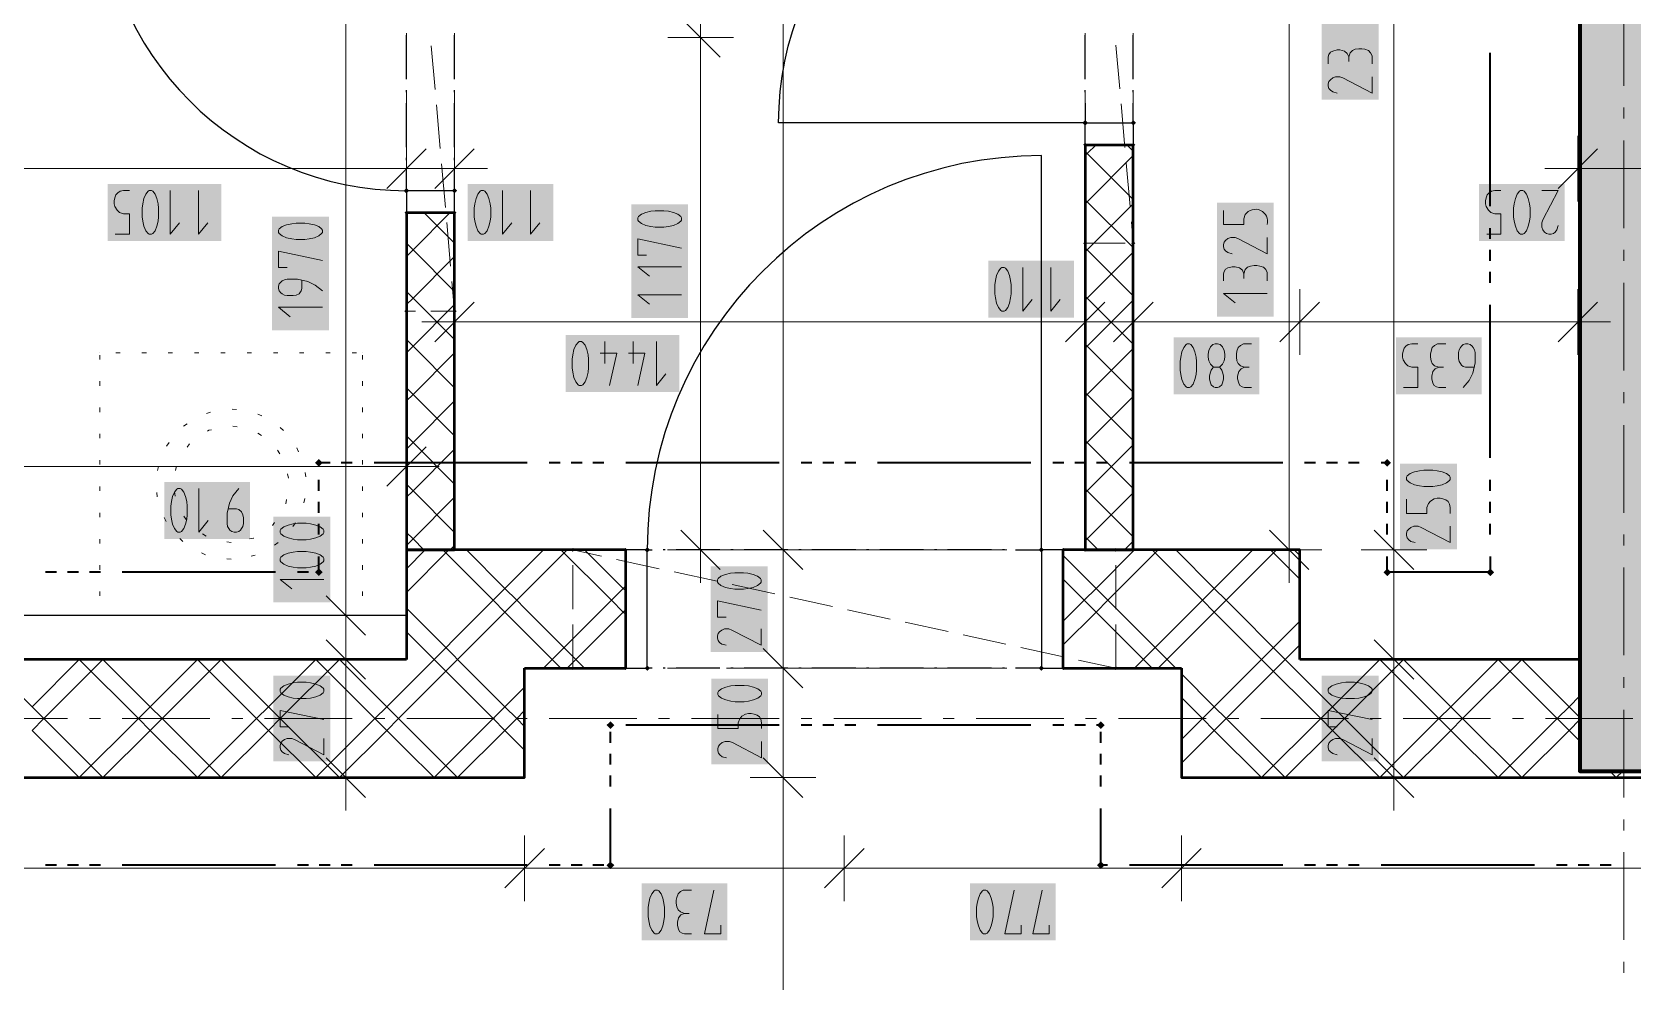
# Model space of a CAD drawing. Header units: millimetres. Extents: x 0 to 594, y 0 to 420.
# Drawn here: x 184.46 to 221.93, y 238.92 to 261.15 of the extents above; entities that cross this region are included whole.
import ezdxf

# ---------------------------------------------------------------- set-up
doc = ezdxf.new("R2010")
doc.units = ezdxf.units.MM
doc.header["$LTSCALE"] = 8
for name, color, linetype in [('PDF_Dvere', 7, 'Continuous'), ('PDF_Instalacni prizdivka do 1m', 7, 'Continuous'), ('PDF_Koty delkove', 7, 'Continuous'), ('PDF_Osy hlavni', 7, 'Continuous'), ('PDF_Pozarni useky', 7, 'Continuous'), ('PDF_Preklady', 7, 'Continuous'), ('PDF_Pricky zdene', 7, 'Continuous'), ('PDF_Sanita', 7, 'Continuous'), ('PDF_Steny akusticke', 7, 'Continuous'), ('PDF_Steny obvodove nosne', 7, 'Continuous')]:
    doc.layers.add(name, color=color, linetype=linetype)

msp = doc.modelspace()

# ---------------------------------------------------------------- linework, layer by layer
at = {"layer": 'PDF_Dvere', "lineweight": 25}
for points in [[(209.106, 259.482), (209.106, 259.023), (201.931, 259.023, -0.414213), (209.106, 266.198)], [(193.219, 264.61), (186.044, 264.61, 0.414213), (193.219, 257.435), (193.219, 257.893)], [(207.477, 249.03), (208.081, 249.03), (208.081, 258.255, 0.414213), (198.856, 249.03), (198.97, 249.03)]]:
    msp.add_lwpolyline(points, format="xyb", dxfattribs=at)
for points in [[(193.219, 260.046), (193.219, 261.071)], [(194.346, 260.046), (194.346, 261.071)], [(209.106, 260.046), (209.106, 261.071)], [(210.234, 260.046), (210.234, 261.071)], [(193.219, 259.738), (193.219, 259.79)], [(194.346, 259.738), (194.346, 259.79)], [(209.106, 259.738), (209.106, 259.79)], [(210.234, 259.738), (210.234, 259.79)], [(193.219, 258.457), (193.219, 259.482)], [(194.346, 258.457), (194.346, 259.482)], [(210.234, 259.023), (210.234, 259.482)], [(193.219, 258.15), (193.219, 258.201)], [(194.346, 258.15), (194.346, 258.201)], [(194.346, 257.435), (194.346, 257.893)], [(199.277, 249.03), (199.226, 249.03)], [(200.558, 249.03), (199.533, 249.03)], [(200.866, 249.03), (200.815, 249.03)], [(202.147, 249.03), (201.122, 249.03)], [(202.455, 249.03), (202.403, 249.03)], [(203.736, 249.03), (202.711, 249.03)], [(204.043, 249.03), (203.992, 249.03)], [(205.325, 249.03), (204.3, 249.03)], [(205.632, 249.03), (205.581, 249.03)], [(206.913, 249.03), (205.888, 249.03)], [(207.221, 249.03), (207.17, 249.03)], [(198.97, 246.262), (198.856, 246.262)], [(199.277, 246.262), (199.226, 246.262)], [(200.558, 246.262), (199.533, 246.262)], [(200.866, 246.262), (200.815, 246.262)], [(202.147, 246.262), (201.122, 246.262)], [(202.455, 246.262), (202.403, 246.262)], [(203.736, 246.262), (202.711, 246.262)], [(204.043, 246.262), (203.992, 246.262)], [(205.325, 246.262), (204.3, 246.262)], [(205.632, 246.262), (205.581, 246.262)], [(206.913, 246.262), (205.888, 246.262)], [(207.221, 246.262), (207.17, 246.262)], [(208.081, 246.262), (207.477, 246.262)]]:
    msp.add_lwpolyline(points, dxfattribs=at)
for points in [[(210.234, 259.023), (210.234, 258.511), (209.106, 258.511), (209.106, 259.023)], [(194.346, 256.922), (194.346, 257.435), (193.219, 257.435), (193.219, 256.922)], [(198.344, 246.262), (198.856, 246.262), (198.856, 249.03), (198.344, 249.03)], [(208.081, 246.262), (208.594, 246.262), (208.594, 249.03), (208.081, 249.03)]]:
    msp.add_lwpolyline(points, close=True, dxfattribs=at)
at = {"layer": 'PDF_Dvere', "lineweight": 25, "transparency": 33554559}
for points in [[(209.106, 258.959), (209.042, 259.023), (209.17, 259.023), (209.106, 259.087)], [(210.234, 258.959), (210.17, 259.023), (210.298, 259.023), (210.234, 259.087)], [(193.219, 257.371), (193.155, 257.435), (193.283, 257.435), (193.219, 257.499)], [(194.346, 257.371), (194.282, 257.435), (194.41, 257.435), (194.346, 257.499)], [(198.92, 249.03), (198.856, 248.966), (198.856, 249.094), (198.792, 249.03)], [(208.145, 249.03), (208.081, 248.966), (208.081, 249.094), (208.017, 249.03)], [(198.92, 246.262), (198.856, 246.198), (198.856, 246.326), (198.792, 246.262)], [(208.145, 246.262), (208.081, 246.198), (208.081, 246.326), (208.017, 246.262)]]:
    msp.add_solid(points, dxfattribs=at)
at = {"layer": 'PDF_Instalacni prizdivka do 1m', "lineweight": 25}
msp.add_lwpolyline([(183.891, 246.467), (193.219, 246.467), (193.219, 247.492), (183.891, 247.492)], close=True, dxfattribs=at)
at = {"layer": 'PDF_Koty delkove', "lineweight": 18}
for points in [[(202.034, 141.969), (202.034, 193.969), (202.034, 202.854), (202.034, 204.34), (202.034, 205.878), (202.034, 225.557), (202.034, 228.325), (202.034, 243.7), (202.034, 246.262), (202.034, 249.03), (202.034, 279.421), (202.034, 280.907), (202.034, 330.055), (202.034, 333.95)], [(191.798, 243.7), (191.798, 246.467), (191.798, 247.492), (191.798, 249.375), (191.798, 267.685), (191.798, 269.171), (191.798, 330.055)], [(216.335, 243.7), (216.335, 244.973), (216.335, 246.467), (216.335, 249.03), (216.335, 272.758), (216.335, 274.244), (216.335, 280.907)], [(200.105, 249.03), (200.105, 261.022), (200.105, 274.296), (200.105, 279.421)], [(213.88, 249.03), (213.88, 262.611), (213.88, 272.758)], [(200.566, 260.561), (199.644, 261.483)], [(200.874, 261.022), (200.105, 261.022), (199.336, 261.022)], [(214.798, 260.402), (214.798, 260.566), (214.814, 260.621), (214.849, 260.675), (214.9, 260.703), (215.002, 260.73), (215.07, 260.73), (215.173, 260.703), (215.242, 260.648), (215.275, 260.566), (215.275, 260.457)], [(215.823, 260.402), (215.823, 260.593), (215.788, 260.661), (215.737, 260.716), (215.652, 260.743), (215.583, 260.757), (215.514, 260.757), (215.429, 260.743), (215.361, 260.716), (215.31, 260.661), (215.275, 260.566)], [(215.823, 260.1), (215.823, 259.717), (215.139, 260.073), (215.07, 260.1), (214.968, 260.1), (214.9, 260.073), (214.849, 260.032), (214.814, 259.991), (214.798, 259.936), (214.798, 259.882), (214.814, 259.827), (214.849, 259.786), (214.9, 259.745), (215.002, 259.717)], [(193.219, 258.72), (193.219, 257.951), (193.219, 257.182)], [(194.346, 258.72), (194.346, 257.951), (194.346, 257.182)], [(220.637, 258.72), (220.637, 257.951), (220.637, 257.182)], [(193.68, 258.412), (192.758, 257.49)], [(194.808, 258.412), (193.885, 257.49)], [(221.099, 258.412), (220.176, 257.49)], [(194.346, 257.951), (193.219, 257.951), (187.844, 257.951), (181.893, 257.951), (159.855, 257.951), (158.164, 257.951), (156.063, 257.951)], [(194.346, 257.951), (195.115, 257.951)], [(220.637, 257.951), (219.869, 257.951)], [(258.921, 257.951), (257.793, 257.951), (246.458, 257.951), (224.43, 257.951), (222.739, 257.951), (220.637, 257.951)], [(186.405, 256.414), (186.734, 256.414), (186.734, 256.891), (186.597, 256.891), (186.502, 256.926), (186.447, 256.977), (186.392, 257.062), (186.378, 257.13), (186.378, 257.199), (186.392, 257.267), (186.419, 257.335), (186.46, 257.386), (186.515, 257.421), (186.597, 257.439), (186.734, 257.439)], [(187.692, 257.439), (187.692, 256.414), (187.911, 256.686)], [(188.349, 257.439), (188.349, 256.414), (188.568, 256.686)], [(195.464, 257.439), (195.464, 256.414), (195.683, 256.686)], [(196.121, 257.439), (196.121, 256.414), (196.34, 256.686)], [(218.506, 256.414), (218.834, 256.414), (218.834, 256.891), (218.697, 256.891), (218.602, 256.926), (218.547, 256.977), (218.492, 257.062), (218.478, 257.13), (218.478, 257.199), (218.492, 257.267), (218.519, 257.335), (218.561, 257.386), (218.615, 257.421), (218.697, 257.439), (218.834, 257.439)], [(219.3, 256.414), (219.354, 256.414), (219.382, 256.43), (219.436, 256.499), (219.477, 256.601), (219.505, 256.721), (219.519, 256.823), (219.519, 257.027), (219.505, 257.13), (219.477, 257.25), (219.436, 257.352), (219.382, 257.421), (219.354, 257.439), (219.3, 257.439), (219.272, 257.421), (219.218, 257.352), (219.177, 257.25), (219.149, 257.13), (219.135, 257.027)], [(219.793, 257.439), (220.176, 257.439), (219.82, 256.755), (219.793, 256.686), (219.793, 256.584), (219.82, 256.516), (219.861, 256.465), (219.902, 256.43), (219.957, 256.414), (220.011, 256.414), (220.066, 256.43), (220.107, 256.465), (220.148, 256.516), (220.176, 256.618)], [(219.135, 257.027), (219.135, 256.823), (219.149, 256.721), (219.177, 256.601), (219.218, 256.499), (219.272, 256.43), (219.3, 256.414)], [(190.841, 256.677), (190.636, 256.677), (190.535, 256.663), (190.415, 256.636), (190.312, 256.595), (190.244, 256.541), (190.227, 256.513), (190.227, 256.458), (190.244, 256.43), (190.312, 256.376), (190.415, 256.335), (190.535, 256.307), (190.636, 256.293), (190.841, 256.293), (190.944, 256.307)], [(190.944, 256.307), (191.064, 256.335), (191.166, 256.376), (191.235, 256.43), (191.252, 256.458), (191.252, 256.513), (191.235, 256.541), (191.166, 256.595), (191.064, 256.636), (190.944, 256.663), (190.841, 256.677)], [(213.367, 256.341), (213.367, 255.957), (212.684, 256.314), (212.615, 256.341), (212.513, 256.341), (212.445, 256.314), (212.394, 256.273), (212.359, 256.231), (212.343, 256.176), (212.343, 256.122), (212.359, 256.067), (212.394, 256.026), (212.445, 255.985), (212.546, 255.957)], [(190.431, 255.636), (190.227, 255.636), (190.227, 256.02), (191.252, 255.801)], [(198.838, 255.925), (198.634, 255.925), (198.634, 256.309), (199.659, 256.09)], [(199.659, 255.652), (198.634, 255.652), (198.907, 255.433)], [(207.649, 255.641), (207.649, 254.616), (207.868, 254.889)], [(208.306, 255.641), (208.306, 254.616), (208.525, 254.889)], [(212.343, 255.328), (212.343, 255.492), (212.359, 255.547), (212.394, 255.602), (212.445, 255.629), (212.546, 255.657), (212.615, 255.657), (212.718, 255.629), (212.786, 255.574), (212.82, 255.492), (212.82, 255.383)], [(213.367, 255.328), (213.367, 255.519), (213.333, 255.588), (213.281, 255.643), (213.196, 255.67), (213.128, 255.684), (213.059, 255.684), (212.974, 255.67), (212.906, 255.643), (212.855, 255.588), (212.82, 255.492)], [(191.252, 255.089), (191.081, 255.226), (190.91, 255.309), (190.671, 255.363), (190.431, 255.363), (190.364, 255.349), (190.312, 255.322), (190.279, 255.295), (190.244, 255.254), (190.227, 255.199), (190.227, 255.144), (190.244, 255.089), (190.279, 255.048), (190.312, 255.021), (190.364, 254.993), (190.431, 254.979), (190.569, 254.979), (190.636, 254.993), (190.705, 255.021), (190.756, 255.089), (190.774, 255.144), (190.774, 255.336)], [(194.346, 255.132), (194.346, 254.363), (194.346, 253.594)], [(199.659, 254.995), (198.634, 254.995), (198.907, 254.776)], [(209.106, 255.132), (209.106, 254.363), (209.106, 253.594)], [(210.234, 255.132), (210.234, 254.363), (210.234, 253.594)], [(213.367, 255.027), (212.343, 255.027), (212.615, 254.808)], [(214.128, 255.132), (214.128, 254.363), (214.128, 253.594)], [(220.637, 255.132), (220.637, 254.363), (220.637, 253.594)], [(191.252, 254.706), (190.227, 254.706), (190.5, 254.487)], [(194.808, 254.824), (193.885, 253.902)], [(209.567, 254.824), (208.645, 253.902)], [(210.695, 254.824), (209.772, 253.902)], [(214.59, 254.824), (213.667, 253.902)], [(221.099, 254.824), (220.176, 253.902)], [(194.346, 254.363), (193.578, 254.363)], [(220.637, 254.363), (217.93, 254.363), (216.286, 254.363), (214.128, 254.363), (210.234, 254.363), (209.106, 254.363), (194.346, 254.363)], [(220.637, 254.363), (221.406, 254.363)], [(197.347, 252.895), (197.401, 252.964), (197.442, 253.066), (197.47, 253.186), (197.484, 253.288), (197.484, 253.493), (197.47, 253.595), (197.442, 253.715), (197.401, 253.818), (197.347, 253.886), (197.319, 253.904), (197.265, 253.904), (197.237, 253.886), (197.182, 253.818), (197.141, 253.715), (197.114, 253.595), (197.1, 253.493)], [(197.867, 253.904), (197.867, 253.391)], [(198.524, 253.904), (198.524, 253.391)], [(199.071, 253.904), (199.071, 252.879), (199.29, 253.151)], [(211.332, 253.44), (211.332, 253.235), (211.346, 253.133), (211.373, 253.013), (211.414, 252.911), (211.468, 252.842), (211.496, 252.826), (211.551, 252.826), (211.578, 252.842), (211.633, 252.911), (211.674, 253.013), (211.702, 253.133), (211.716, 253.235), (211.716, 253.44), (211.702, 253.542), (211.674, 253.662), (211.633, 253.765), (211.578, 253.833), (211.551, 253.851)], [(211.551, 253.851), (211.496, 253.851), (211.468, 253.833), (211.414, 253.765), (211.373, 253.662), (211.346, 253.542), (211.332, 253.44)], [(212.263, 253.321), (212.318, 253.372), (212.359, 253.457), (212.373, 253.542), (212.373, 253.611), (212.359, 253.696), (212.318, 253.782), (212.263, 253.833), (212.208, 253.851), (212.153, 253.851), (212.098, 253.833), (212.043, 253.782), (212.003, 253.696), (211.989, 253.611)], [(213.002, 253.851), (212.81, 253.851), (212.742, 253.816), (212.687, 253.765), (212.66, 253.68), (212.646, 253.611), (212.646, 253.542), (212.66, 253.457), (212.687, 253.389), (212.742, 253.338), (212.838, 253.303)], [(216.561, 252.826), (216.89, 252.826), (216.89, 253.303), (216.752, 253.303), (216.657, 253.338), (216.602, 253.389), (216.548, 253.474), (216.534, 253.542), (216.534, 253.611), (216.548, 253.68), (216.575, 253.747), (216.616, 253.798), (216.67, 253.833), (216.752, 253.851), (216.89, 253.851)], [(217.355, 253.851), (217.287, 253.816), (217.232, 253.765), (217.205, 253.68), (217.191, 253.611), (217.191, 253.542), (217.205, 253.457), (217.232, 253.389), (217.287, 253.338), (217.382, 253.303)], [(217.547, 253.851), (217.355, 253.851)], [(218.204, 253.303), (218.012, 253.303), (217.957, 253.321), (217.916, 253.355), (217.889, 253.389), (217.862, 253.44), (217.848, 253.508), (217.848, 253.645), (217.862, 253.713), (217.889, 253.765), (217.916, 253.798), (217.957, 253.833), (218.012, 253.851), (218.067, 253.851), (218.122, 253.833), (218.163, 253.798), (218.19, 253.765), (218.218, 253.713), (218.232, 253.645), (218.232, 253.406), (218.177, 253.167), (218.094, 252.996), (217.957, 252.826)], [(197.1, 253.493), (197.1, 253.288), (197.114, 253.186), (197.141, 253.066), (197.182, 252.964), (197.237, 252.895), (197.265, 252.879), (197.319, 252.879), (197.347, 252.895)], [(197.757, 253.63), (198.141, 253.63), (197.976, 252.879)], [(198.414, 253.63), (198.798, 253.63), (198.633, 252.879)], [(211.989, 253.611), (211.989, 253.542), (212.003, 253.457), (212.043, 253.372), (212.098, 253.321), (212.125, 253.303), (212.236, 253.303), (212.263, 253.321)], [(212.236, 253.303), (212.263, 253.286), (212.304, 253.235), (212.331, 253.167), (212.345, 253.098), (212.345, 253.03), (212.331, 252.962), (212.304, 252.893), (212.249, 252.842), (212.208, 252.826), (212.153, 252.826), (212.112, 252.842), (212.057, 252.893), (212.03, 252.962), (212.016, 253.03), (212.016, 253.098), (212.03, 253.167), (212.057, 253.235), (212.098, 253.286), (212.125, 253.303)], [(213.002, 252.826), (212.838, 252.826), (212.783, 252.842), (212.728, 252.877), (212.7, 252.928), (212.673, 253.03), (212.673, 253.098), (212.7, 253.201), (212.755, 253.27), (212.838, 253.303), (212.947, 253.303)], [(217.547, 252.826), (217.382, 252.826), (217.327, 252.842), (217.273, 252.877), (217.245, 252.928), (217.218, 253.03), (217.218, 253.098), (217.245, 253.201), (217.3, 253.27), (217.382, 253.303), (217.492, 253.303)], [(193.219, 251.748), (193.219, 250.979), (193.219, 250.21)], [(193.68, 251.44), (192.758, 250.518)], [(193.219, 250.979), (189.234, 250.979), (184.432, 250.979), (183.891, 250.979), (182.668, 250.979), (166.467, 250.979), (164.878, 250.979), (158.164, 250.979), (156.114, 250.979), (145.659, 250.979), (143.046, 250.979)], [(193.219, 250.979), (193.988, 250.979)], [(217.242, 250.897), (217.037, 250.897), (216.936, 250.883), (216.816, 250.856), (216.713, 250.815), (216.644, 250.76), (216.628, 250.733), (216.628, 250.678), (216.644, 250.65), (216.713, 250.596), (216.816, 250.555), (216.936, 250.527), (217.037, 250.513), (217.242, 250.513)], [(217.242, 250.513), (217.345, 250.527), (217.464, 250.555), (217.567, 250.596), (217.636, 250.65), (217.653, 250.678), (217.653, 250.733), (217.636, 250.76), (217.567, 250.815), (217.464, 250.856), (217.345, 250.883), (217.242, 250.897)], [(187.706, 249.851), (187.72, 249.749), (187.747, 249.629), (187.788, 249.527), (187.842, 249.458), (187.87, 249.442), (187.925, 249.442), (187.953, 249.458), (188.007, 249.527), (188.048, 249.629), (188.076, 249.749), (188.09, 249.851), (188.09, 250.056), (188.076, 250.158), (188.048, 250.278), (188.007, 250.381), (187.953, 250.449), (187.925, 250.467), (187.87, 250.467), (187.842, 250.449), (187.788, 250.381), (187.747, 250.278), (187.72, 250.158), (187.706, 250.056)], [(188.363, 250.467), (188.363, 249.442), (188.582, 249.714)], [(189.294, 250.467), (189.157, 250.295), (189.074, 250.124), (189.02, 249.885), (189.02, 249.646), (189.034, 249.578), (189.061, 249.527), (189.088, 249.493), (189.129, 249.458), (189.185, 249.442), (189.239, 249.442), (189.294, 249.458), (189.335, 249.493), (189.362, 249.527), (189.39, 249.578), (189.404, 249.646), (189.404, 249.783), (189.39, 249.851), (189.362, 249.919), (189.294, 249.971), (189.239, 249.988), (189.047, 249.988)], [(187.706, 250.056), (187.706, 249.851)], [(216.628, 250.213), (216.628, 249.884), (217.106, 249.884), (217.106, 250.021), (217.141, 250.117), (217.192, 250.172), (217.277, 250.226), (217.345, 250.24), (217.413, 250.24), (217.482, 250.226), (217.55, 250.199), (217.601, 250.158), (217.636, 250.103), (217.653, 250.021), (217.653, 249.884)], [(190.874, 249.651), (190.669, 249.651), (190.568, 249.637), (190.448, 249.61), (190.346, 249.569), (190.277, 249.515), (190.26, 249.487), (190.26, 249.433), (190.277, 249.405), (190.346, 249.35), (190.448, 249.309), (190.568, 249.281), (190.669, 249.268), (190.874, 249.268), (190.977, 249.281)], [(190.977, 249.281), (191.097, 249.309), (191.199, 249.35), (191.268, 249.405), (191.285, 249.433), (191.285, 249.487), (191.268, 249.515), (191.199, 249.569), (191.097, 249.61), (190.977, 249.637), (190.874, 249.651)], [(217.653, 249.583), (217.653, 249.199), (216.969, 249.556), (216.901, 249.583), (216.798, 249.583), (216.731, 249.556), (216.679, 249.515), (216.644, 249.473), (216.628, 249.418), (216.628, 249.364), (216.644, 249.309), (216.679, 249.268), (216.731, 249.227), (216.832, 249.199)], [(200.566, 248.568), (199.644, 249.491)], [(202.495, 248.568), (201.573, 249.491)], [(214.341, 248.568), (213.419, 249.491)], [(216.796, 248.568), (215.874, 249.491)], [(200.874, 249.03), (200.105, 249.03), (199.336, 249.03)], [(200.105, 249.03), (200.105, 248.261)], [(202.803, 249.03), (202.034, 249.03), (201.265, 249.03)], [(214.649, 249.03), (213.88, 249.03), (213.111, 249.03)], [(213.88, 249.03), (213.88, 248.261)], [(217.104, 249.03), (216.335, 249.03), (215.566, 249.03)], [(201.111, 248.495), (200.905, 248.495), (200.804, 248.481), (200.684, 248.454), (200.582, 248.413), (200.513, 248.359), (200.497, 248.331), (200.497, 248.276)], [(200.497, 248.276), (200.513, 248.249), (200.582, 248.194), (200.684, 248.153), (200.804, 248.125), (200.905, 248.111), (201.111, 248.111), (201.213, 248.125), (201.333, 248.153), (201.435, 248.194), (201.504, 248.249), (201.521, 248.276), (201.521, 248.331), (201.504, 248.359), (201.435, 248.413), (201.333, 248.454), (201.213, 248.481), (201.111, 248.495)], [(191.285, 248.337), (190.26, 248.337), (190.533, 248.119)], [(192.259, 247.031), (191.337, 247.953)], [(200.7, 247.454), (200.497, 247.454), (200.497, 247.838), (201.521, 247.619)], [(192.567, 247.492), (191.798, 247.492), (191.029, 247.492)], [(201.521, 247.181), (201.521, 246.797), (200.838, 247.154), (200.769, 247.181), (200.667, 247.181), (200.599, 247.154), (200.548, 247.113), (200.513, 247.072), (200.497, 247.017), (200.497, 246.962), (200.513, 246.907), (200.548, 246.866), (200.599, 246.825), (200.7, 246.797)], [(192.259, 246.006), (191.337, 246.928)], [(202.495, 245.801), (201.573, 246.723)], [(216.796, 246.006), (215.874, 246.928)], [(192.567, 246.467), (191.798, 246.467), (191.029, 246.467)], [(202.803, 246.262), (202.034, 246.262), (201.265, 246.262)], [(217.104, 246.467), (216.335, 246.467), (215.566, 246.467)], [(190.874, 245.932), (190.669, 245.932), (190.568, 245.918), (190.448, 245.891), (190.346, 245.85), (190.277, 245.796), (190.26, 245.768), (190.26, 245.714), (190.277, 245.686), (190.346, 245.632), (190.448, 245.591), (190.568, 245.563), (190.669, 245.549), (190.874, 245.549), (190.977, 245.563)], [(190.977, 245.563), (191.097, 245.591), (191.199, 245.632), (191.268, 245.686), (191.285, 245.714), (191.285, 245.768), (191.268, 245.796), (191.199, 245.85), (191.097, 245.891), (190.977, 245.918), (190.874, 245.932)], [(215.412, 245.932), (215.207, 245.932), (215.105, 245.918), (214.985, 245.891), (214.883, 245.85), (214.814, 245.796), (214.798, 245.768), (214.798, 245.714), (214.814, 245.686), (214.883, 245.632), (214.985, 245.591), (215.105, 245.563), (215.207, 245.549), (215.412, 245.549), (215.514, 245.563)], [(215.514, 245.563), (215.634, 245.591), (215.737, 245.632), (215.805, 245.686), (215.823, 245.714), (215.823, 245.768), (215.805, 245.796), (215.737, 245.85), (215.634, 245.891), (215.514, 245.918), (215.412, 245.932)], [(190.464, 244.892), (190.26, 244.892), (190.26, 245.275), (191.285, 245.057)], [(200.507, 245.176), (200.507, 244.847), (200.985, 244.847), (200.985, 244.985), (201.02, 245.08), (201.071, 245.135), (201.156, 245.189), (201.224, 245.203), (201.292, 245.203), (201.361, 245.189), (201.429, 245.162), (201.48, 245.121)], [(201.48, 245.121), (201.515, 245.067), (201.532, 244.985), (201.532, 244.847)], [(215.002, 244.892), (214.798, 244.892), (214.798, 245.275), (215.823, 245.057)], [(191.285, 244.618), (191.285, 244.235), (190.602, 244.591), (190.533, 244.618), (190.431, 244.618), (190.363, 244.591), (190.312, 244.55), (190.277, 244.509), (190.26, 244.454), (190.26, 244.4), (190.277, 244.345), (190.312, 244.304), (190.363, 244.263), (190.464, 244.235)], [(201.532, 244.546), (201.532, 244.163), (200.848, 244.519), (200.78, 244.546), (200.677, 244.546), (200.61, 244.519), (200.558, 244.478), (200.524, 244.437), (200.507, 244.382), (200.507, 244.328), (200.524, 244.273), (200.558, 244.231), (200.61, 244.19), (200.711, 244.163)], [(215.823, 244.618), (215.823, 244.235), (215.139, 244.591), (215.07, 244.618), (214.968, 244.618), (214.9, 244.591), (214.849, 244.55), (214.814, 244.509), (214.798, 244.454), (214.798, 244.4), (214.814, 244.345), (214.849, 244.304), (214.9, 244.263), (215.002, 244.235)], [(192.259, 243.239), (191.337, 244.161)], [(202.495, 243.239), (201.573, 244.161)], [(216.796, 243.239), (215.874, 244.161)], [(192.567, 243.7), (191.798, 243.7), (191.029, 243.7)], [(191.798, 243.7), (191.798, 242.931)], [(202.803, 243.7), (202.034, 243.7), (201.265, 243.7)], [(217.104, 243.7), (216.335, 243.7), (215.566, 243.7)], [(216.335, 243.7), (216.335, 242.931)], [(195.986, 242.35), (195.986, 241.581), (195.986, 240.813)], [(203.469, 242.35), (203.469, 241.581), (203.469, 240.813)], [(211.361, 242.35), (211.361, 241.581), (211.361, 240.813)], [(196.448, 242.043), (195.525, 241.12)], [(203.93, 242.043), (203.007, 241.12)], [(211.822, 242.043), (210.9, 241.12)], [(286.493, 241.581), (285.314, 241.581), (277.114, 241.581), (274.501, 241.581), (268.043, 241.581), (211.361, 241.581), (203.469, 241.581), (195.986, 241.581), (157.447, 241.581), (155.96, 241.581), (143.046, 241.581), (133.821, 241.581), (128.081, 241.581)], [(199.632, 241.034), (199.577, 240.983), (199.55, 240.898), (199.536, 240.829), (199.536, 240.76), (199.55, 240.675), (199.577, 240.608), (199.632, 240.556), (199.727, 240.522)], [(199.891, 241.069), (199.7, 241.069), (199.632, 241.034)], [(200.576, 240.248), (200.576, 240.044), (200.193, 240.044), (200.411, 241.069)], [(207.607, 240.248), (207.607, 240.044), (207.223, 240.044), (207.441, 241.069)], [(208.264, 240.248), (208.264, 240.044), (207.88, 240.044), (208.099, 241.069)], [(199.891, 240.044), (199.727, 240.044), (199.672, 240.06), (199.618, 240.095), (199.59, 240.146), (199.563, 240.248), (199.563, 240.317), (199.59, 240.419), (199.645, 240.488), (199.727, 240.522), (199.836, 240.522)]]:
    msp.add_lwpolyline(points, dxfattribs=at)
for points in [[(187.035, 257.027), (187.035, 256.823), (187.049, 256.721), (187.076, 256.601), (187.118, 256.499), (187.172, 256.43), (187.2, 256.414), (187.254, 256.414), (187.282, 256.43), (187.336, 256.499), (187.377, 256.601), (187.405, 256.721), (187.419, 256.823), (187.419, 257.027), (187.405, 257.13), (187.377, 257.25), (187.336, 257.352), (187.282, 257.421), (187.254, 257.439), (187.2, 257.439), (187.172, 257.421), (187.118, 257.352), (187.076, 257.25), (187.049, 257.13)], [(194.807, 257.027), (194.807, 256.823), (194.821, 256.721), (194.848, 256.601), (194.889, 256.499), (194.944, 256.43), (194.972, 256.414), (195.026, 256.414), (195.054, 256.43), (195.108, 256.499), (195.149, 256.601), (195.177, 256.721), (195.191, 256.823), (195.191, 257.027), (195.177, 257.13), (195.149, 257.25), (195.108, 257.352), (195.054, 257.421), (195.026, 257.439), (194.972, 257.439), (194.944, 257.421), (194.889, 257.352), (194.848, 257.25), (194.821, 257.13)], [(199.248, 256.966), (199.043, 256.966), (198.941, 256.952), (198.821, 256.925), (198.719, 256.884), (198.65, 256.83), (198.634, 256.802), (198.634, 256.748), (198.65, 256.72), (198.719, 256.665), (198.821, 256.624), (198.941, 256.596), (199.043, 256.582), (199.248, 256.582), (199.35, 256.596), (199.47, 256.624), (199.573, 256.665), (199.641, 256.72), (199.659, 256.748), (199.659, 256.802), (199.641, 256.83), (199.573, 256.884), (199.47, 256.925), (199.35, 256.952)], [(206.992, 255.23), (206.992, 255.025), (207.006, 254.924), (207.033, 254.804), (207.075, 254.701), (207.129, 254.633), (207.157, 254.616), (207.211, 254.616), (207.239, 254.633), (207.293, 254.701), (207.334, 254.804), (207.362, 254.924), (207.376, 255.025), (207.376, 255.23), (207.362, 255.333), (207.334, 255.453), (207.293, 255.555), (207.239, 255.624), (207.211, 255.641), (207.157, 255.641), (207.129, 255.624), (207.075, 255.555), (207.033, 255.453), (207.006, 255.333)], [(190.874, 248.994), (190.669, 248.994), (190.568, 248.98), (190.448, 248.953), (190.346, 248.912), (190.277, 248.858), (190.26, 248.83), (190.26, 248.776), (190.277, 248.748), (190.346, 248.693), (190.448, 248.652), (190.568, 248.624), (190.669, 248.611), (190.874, 248.611), (190.977, 248.624), (191.097, 248.652), (191.199, 248.693), (191.268, 248.748), (191.285, 248.776), (191.285, 248.83), (191.268, 248.858), (191.199, 248.912), (191.097, 248.953), (190.977, 248.98)], [(201.121, 245.86), (200.916, 245.86), (200.815, 245.846), (200.695, 245.819), (200.592, 245.778), (200.524, 245.724), (200.507, 245.696), (200.507, 245.642), (200.524, 245.614), (200.592, 245.56), (200.695, 245.518), (200.815, 245.491), (200.916, 245.477), (201.121, 245.477), (201.224, 245.491), (201.344, 245.518), (201.446, 245.56), (201.515, 245.614), (201.532, 245.642), (201.532, 245.696), (201.515, 245.724), (201.446, 245.778), (201.344, 245.819), (201.224, 245.846)], [(198.879, 240.658), (198.879, 240.453), (198.893, 240.351), (198.92, 240.231), (198.961, 240.129), (199.015, 240.06), (199.043, 240.044), (199.097, 240.044), (199.125, 240.06), (199.179, 240.129), (199.22, 240.231), (199.248, 240.351), (199.262, 240.453), (199.262, 240.658), (199.248, 240.76), (199.22, 240.88), (199.179, 240.983), (199.125, 241.051), (199.097, 241.069), (199.043, 241.069), (199.015, 241.051), (198.961, 240.983), (198.92, 240.88), (198.893, 240.76)], [(206.566, 240.658), (206.566, 240.453), (206.58, 240.351), (206.607, 240.231), (206.648, 240.129), (206.702, 240.06), (206.73, 240.044), (206.784, 240.044), (206.812, 240.06), (206.867, 240.129), (206.908, 240.231), (206.936, 240.351), (206.95, 240.453), (206.95, 240.658), (206.936, 240.76), (206.908, 240.88), (206.867, 240.983), (206.812, 241.051), (206.784, 241.069), (206.73, 241.069), (206.702, 241.051), (206.648, 240.983), (206.607, 240.88), (206.58, 240.76)]]:
    msp.add_lwpolyline(points, close=True, dxfattribs=at)
msp.add_lwpolyline([(212.343, 256.971), (212.343, 256.642), (212.82, 256.642), (212.82, 256.779), (212.855, 256.875, -0.843912), (213.367, 256.642)], format="xyb", dxfattribs=at)
at = {"layer": 'PDF_Koty delkove', "color": 7, "lineweight": 18, "true_color": 0xffffff, "transparency": 33554559}
for points in [[(215.976, 259.563), (215.976, 262.225), (214.644, 259.563), (214.644, 262.225)], [(188.887, 257.592), (186.225, 257.592), (188.887, 256.26), (186.225, 256.26)], [(196.659, 257.592), (194.654, 257.592), (196.659, 256.26), (194.654, 256.26)], [(220.33, 257.592), (218.325, 257.592), (220.33, 256.26), (218.325, 256.26)], [(199.813, 254.458), (199.813, 257.119), (198.48, 254.458), (198.48, 257.119)], [(213.521, 254.489), (213.521, 257.151), (212.189, 254.489), (212.189, 257.151)], [(191.406, 254.168), (191.406, 256.83), (190.074, 254.168), (190.074, 256.83)], [(208.844, 255.795), (206.839, 255.795), (208.844, 254.463), (206.839, 254.463)], [(199.609, 254.057), (196.947, 254.057), (199.609, 252.725), (196.947, 252.725)], [(213.184, 254.004), (211.179, 254.004), (213.184, 252.672), (211.179, 252.672)], [(218.385, 254.004), (216.38, 254.004), (218.385, 252.672), (216.38, 252.672)], [(217.807, 249.045), (217.807, 251.05), (216.474, 249.045), (216.474, 251.05)], [(189.558, 250.62), (187.553, 250.62), (189.558, 249.288), (187.553, 249.288)], [(191.439, 247.8), (191.439, 249.805), (190.107, 247.8), (190.107, 249.805)], [(201.675, 246.644), (201.675, 248.648), (200.343, 246.644), (200.343, 248.648)], [(191.439, 244.081), (191.439, 246.086), (190.107, 244.081), (190.107, 246.086)], [(201.686, 244.009), (201.686, 246.014), (200.353, 244.009), (200.353, 246.014)], [(215.976, 244.081), (215.976, 246.086), (214.644, 244.081), (214.644, 246.086)], [(200.73, 241.223), (198.725, 241.223), (200.73, 239.89), (198.725, 239.89)], [(208.417, 241.223), (206.412, 241.223), (208.417, 239.89), (206.412, 239.89)]]:
    msp.add_solid(points, dxfattribs=at)
at = {"layer": 'PDF_Osy hlavni', "lineweight": 18}
for points in [[(221.714, 259.892), (221.714, 261.942)], [(221.714, 259.123), (221.714, 259.38)], [(221.714, 256.561), (221.714, 258.611)], [(221.714, 255.792), (221.714, 256.048)], [(221.714, 253.23), (221.714, 255.28)], [(221.714, 252.461), (221.714, 252.717)], [(221.714, 249.899), (221.714, 251.949)], [(221.714, 249.13), (221.714, 249.386)], [(221.714, 246.567), (221.714, 248.617)], [(221.714, 245.799), (221.714, 246.055)], [(185.286, 245.083), (183.236, 245.083)], [(186.055, 245.083), (185.799, 245.083)], [(188.617, 245.083), (186.567, 245.083)], [(189.386, 245.083), (189.13, 245.083)], [(191.949, 245.083), (189.899, 245.083)], [(192.717, 245.083), (192.461, 245.083)], [(195.28, 245.083), (193.23, 245.083)], [(196.048, 245.083), (195.792, 245.083)], [(198.611, 245.083), (196.561, 245.083)], [(199.38, 245.083), (199.123, 245.083)], [(201.942, 245.083), (199.892, 245.083)], [(202.711, 245.083), (202.455, 245.083)], [(205.273, 245.083), (203.223, 245.083)], [(206.042, 245.083), (205.786, 245.083)], [(208.605, 245.083), (206.555, 245.083)], [(209.373, 245.083), (209.117, 245.083)], [(211.936, 245.083), (209.886, 245.083)], [(212.705, 245.083), (212.448, 245.083)], [(215.267, 245.083), (213.217, 245.083)], [(216.036, 245.083), (215.78, 245.083)], [(218.598, 245.083), (216.548, 245.083)], [(219.367, 245.083), (219.111, 245.083)], [(221.929, 245.083), (219.879, 245.083)], [(221.714, 243.236), (221.714, 245.286)], [(221.714, 242.467), (221.714, 242.724)], [(221.714, 239.905), (221.714, 241.955)], [(221.714, 239.136), (221.714, 239.392)]]:
    msp.add_lwpolyline(points, dxfattribs=at)
at = {"layer": 'PDF_Pozarni useky', "lineweight": 35}
for points in [[(218.587, 257.073), (218.587, 260.661)], [(218.587, 256.305), (218.587, 256.561)], [(218.587, 255.792), (218.587, 256.048)], [(218.587, 255.28), (218.587, 255.536)], [(218.587, 251.18), (218.587, 254.767)], [(191.436, 251.067), (191.18, 251.067)], [(191.948, 251.067), (191.692, 251.067)], [(196.048, 251.067), (192.461, 251.067)], [(196.817, 251.067), (196.561, 251.067)], [(197.33, 251.067), (197.073, 251.067)], [(197.842, 251.067), (197.586, 251.067)], [(201.942, 251.067), (198.355, 251.067)], [(202.711, 251.067), (202.455, 251.067)], [(203.223, 251.067), (202.967, 251.067)], [(203.736, 251.067), (203.48, 251.067)], [(207.836, 251.067), (204.248, 251.067)], [(208.605, 251.067), (208.348, 251.067)], [(209.117, 251.067), (208.861, 251.067)], [(209.63, 251.067), (209.373, 251.067)], [(213.73, 251.067), (210.142, 251.067)], [(214.498, 251.067), (214.242, 251.067)], [(215.011, 251.067), (214.755, 251.067)], [(215.523, 251.067), (215.267, 251.067)], [(216.178, 251.067), (216.036, 251.067)], [(191.169, 250.411), (191.169, 250.667)], [(216.178, 250.411), (216.178, 250.667)], [(218.587, 250.411), (218.587, 250.667)], [(191.169, 249.899), (191.169, 250.155)], [(216.178, 249.899), (216.178, 250.155)], [(218.587, 249.899), (218.587, 250.155)], [(191.169, 249.386), (191.169, 249.642)], [(216.178, 249.386), (216.178, 249.642)], [(218.587, 249.386), (218.587, 249.642)], [(191.169, 248.505), (191.169, 248.874)], [(216.178, 248.505), (216.178, 248.874)], [(218.587, 248.874), (218.587, 248.505), (216.178, 248.505)], [(185.03, 248.505), (184.774, 248.505)], [(185.542, 248.505), (185.286, 248.505)], [(186.055, 248.505), (185.799, 248.505)], [(190.155, 248.505), (186.567, 248.505)], [(190.924, 248.505), (190.667, 248.505)], [(197.994, 244.517), (197.994, 244.774)], [(201.942, 244.93), (198.355, 244.93)], [(202.711, 244.93), (202.455, 244.93)], [(203.223, 244.93), (202.967, 244.93)], [(203.736, 244.93), (203.48, 244.93)], [(207.836, 244.93), (204.248, 244.93)], [(208.605, 244.93), (208.348, 244.93)], [(209.117, 244.93), (208.861, 244.93)], [(209.474, 244.93), (209.373, 244.93)], [(209.474, 244.517), (209.474, 244.774)], [(197.994, 244.005), (197.994, 244.261)], [(209.474, 244.005), (209.474, 244.261)], [(197.994, 243.492), (197.994, 243.749)], [(209.474, 243.492), (209.474, 243.749)], [(197.994, 241.65), (197.994, 242.98)], [(209.63, 241.65), (209.474, 241.65), (209.474, 242.98)], [(185.03, 241.65), (184.774, 241.65)], [(185.542, 241.65), (185.286, 241.65)], [(186.055, 241.65), (185.799, 241.65)], [(190.155, 241.65), (186.567, 241.65)], [(190.924, 241.65), (190.667, 241.65)], [(191.436, 241.65), (191.18, 241.65)], [(191.949, 241.65), (191.692, 241.65)], [(196.048, 241.65), (192.461, 241.65)], [(196.817, 241.65), (196.561, 241.65)], [(197.33, 241.65), (197.073, 241.65)], [(197.842, 241.65), (197.586, 241.65)], [(213.73, 241.65), (210.142, 241.65)], [(214.498, 241.65), (214.242, 241.65)], [(215.011, 241.65), (214.755, 241.65)], [(215.523, 241.65), (215.267, 241.65)], [(219.623, 241.65), (216.036, 241.65)], [(220.392, 241.65), (220.136, 241.65)], [(220.904, 241.65), (220.648, 241.65)], [(221.417, 241.65), (221.161, 241.65)]]:
    msp.add_lwpolyline(points, dxfattribs=at)
at = {"layer": 'PDF_Pozarni useky', "lineweight": 35, "transparency": 33554559}
for points in [[(191.169, 250.977), (191.079, 251.067), (191.259, 251.067), (191.169, 251.157)], [(191.259, 251.067), (191.169, 250.977), (191.169, 251.157), (191.079, 251.067)], [(216.268, 251.067), (216.178, 250.977), (216.178, 251.157), (216.089, 251.067)], [(216.178, 250.977), (216.089, 251.067), (216.268, 251.067), (216.178, 251.157)], [(191.259, 248.505), (191.169, 248.415), (191.169, 248.594), (191.079, 248.505)], [(191.169, 248.415), (191.079, 248.505), (191.259, 248.505), (191.169, 248.594)], [(216.178, 248.415), (216.089, 248.505), (216.268, 248.505), (216.178, 248.594)], [(216.268, 248.505), (216.178, 248.415), (216.178, 248.594), (216.089, 248.505)], [(218.677, 248.505), (218.587, 248.415), (218.587, 248.594), (218.498, 248.505)], [(218.587, 248.415), (218.498, 248.505), (218.677, 248.505), (218.587, 248.594)], [(197.994, 244.84), (197.904, 244.93), (198.084, 244.93), (197.994, 245.019)], [(198.084, 244.93), (197.994, 244.84), (197.994, 245.019), (197.904, 244.93)], [(209.564, 244.93), (209.474, 244.84), (209.474, 245.019), (209.384, 244.93)], [(209.474, 244.84), (209.384, 244.93), (209.564, 244.93), (209.474, 245.019)], [(197.994, 241.56), (197.904, 241.65), (198.084, 241.65), (197.994, 241.739)], [(198.084, 241.65), (197.994, 241.56), (197.994, 241.739), (197.904, 241.65)], [(209.474, 241.56), (209.384, 241.65), (209.564, 241.65), (209.474, 241.739)], [(209.564, 241.65), (209.474, 241.56), (209.474, 241.739), (209.384, 241.65)]]:
    msp.add_solid(points, dxfattribs=at)
at = {"layer": 'PDF_Preklady', "lineweight": 18}
for points in [[(193.219, 260.097), (193.219, 261.122)], [(193.89, 259.801), (193.8, 260.822)], [(194.346, 260.097), (194.346, 261.122)], [(209.106, 260.097), (209.106, 261.122)], [(209.915, 259.822), (209.825, 260.843)], [(210.234, 260.097), (210.234, 261.122)], [(193.219, 258.713), (193.219, 259.738)], [(194.346, 258.713), (194.346, 259.738)], [(209.106, 258.713), (209.106, 259.738)], [(210.234, 258.713), (210.234, 259.738)], [(194.011, 258.422), (193.921, 259.443)], [(210.037, 258.444), (209.947, 259.465)], [(193.219, 257.33), (193.219, 258.355)], [(194.346, 257.33), (194.346, 258.355)], [(209.106, 257.33), (209.106, 258.355)], [(210.234, 257.33), (210.234, 258.355)], [(194.133, 257.044), (194.043, 258.065)], [(210.158, 257.065), (210.068, 258.086)], [(193.219, 256.922), (193.219, 256.971)], [(193.219, 255.946), (193.219, 256.922)], [(194.346, 256.922), (194.346, 256.971)], [(194.346, 255.946), (194.346, 256.922)], [(209.106, 256.205), (209.106, 256.971)], [(210.234, 256.971), (210.234, 256.205), (210.189, 256.708)], [(194.254, 255.666), (194.164, 256.687)], [(210.04, 256.205), (209.106, 256.205)], [(193.219, 254.616), (193.219, 255.587)], [(194.346, 254.616), (194.346, 255.587)], [(193.793, 254.616), (194.346, 254.616), (194.285, 255.308)], [(193.435, 254.616), (193.219, 254.616)], [(197.785, 248.884), (197.114, 249.03)], [(197.586, 249.03), (197.114, 249.03)], [(197.114, 249.027), (197.114, 249.03)], [(198.97, 249.03), (198.344, 249.03), (197.945, 249.03)], [(200.353, 249.03), (199.328, 249.03)], [(201.737, 249.03), (200.712, 249.03)], [(203.121, 249.03), (202.096, 249.03)], [(204.505, 249.03), (203.48, 249.03)], [(205.888, 249.03), (204.863, 249.03)], [(207.272, 249.03), (206.247, 249.03)], [(208.594, 249.03), (207.631, 249.03)], [(208.656, 249.03), (208.594, 249.03)], [(209.106, 249.03), (209.015, 249.03)], [(209.824, 249.03), (209.106, 249.03)], [(209.824, 249.027), (209.824, 249.03)], [(197.114, 247.644), (197.114, 248.669)], [(199.137, 248.589), (198.136, 248.807)], [(200.489, 248.295), (199.488, 248.513)], [(209.824, 247.644), (209.824, 248.669)], [(201.841, 248), (200.84, 248.218)], [(203.193, 247.706), (202.192, 247.924)], [(204.545, 247.412), (203.544, 247.63)], [(205.897, 247.117), (204.896, 247.335)], [(197.114, 246.262), (197.114, 247.285)], [(207.249, 246.823), (206.248, 247.041)], [(209.824, 247.285), (209.824, 246.262), (209.015, 246.262)], [(208.601, 246.528), (207.6, 246.746)], [(197.586, 246.262), (197.114, 246.262)], [(198.97, 246.262), (198.344, 246.262), (197.945, 246.262)], [(200.353, 246.262), (199.328, 246.262)], [(201.737, 246.262), (200.712, 246.262)], [(203.121, 246.262), (202.096, 246.262)], [(204.505, 246.262), (203.48, 246.262)], [(205.888, 246.262), (204.863, 246.262)], [(207.272, 246.262), (206.247, 246.262)], [(208.594, 246.262), (207.631, 246.262)], [(208.656, 246.262), (208.594, 246.262)], [(209.824, 246.262), (208.952, 246.452)]]:
    msp.add_lwpolyline(points, dxfattribs=at)
at = {"layer": 'PDF_Preklady', "lineweight": 18, "transparency": 33554559}
for points in [[(209.106, 258.465), (209.06, 258.511), (209.152, 258.511), (209.106, 258.557)], [(209.106, 258.465), (209.06, 258.511), (209.152, 258.511), (209.106, 258.557)], [(210.234, 258.465), (210.188, 258.511), (210.28, 258.511), (210.234, 258.557)], [(210.234, 258.465), (210.188, 258.511), (210.28, 258.511), (210.234, 258.557)], [(193.219, 256.876), (193.173, 256.922), (193.265, 256.922), (193.219, 256.968)], [(193.219, 256.876), (193.173, 256.922), (193.265, 256.922), (193.219, 256.968)], [(194.346, 256.876), (194.3, 256.922), (194.392, 256.922), (194.346, 256.968)], [(194.346, 256.876), (194.3, 256.922), (194.392, 256.922), (194.346, 256.968)], [(209.106, 256.159), (209.06, 256.205), (209.152, 256.205), (209.106, 256.251)], [(209.152, 256.205), (209.106, 256.159), (209.106, 256.251), (209.06, 256.205)], [(210.238, 256.159), (210.188, 256.201), (210.28, 256.209), (210.23, 256.251)], [(210.28, 256.205), (210.234, 256.159), (210.234, 256.251), (210.188, 256.205)], [(210.234, 256.159), (210.188, 256.205), (210.28, 256.205), (210.234, 256.251)], [(193.219, 254.57), (193.173, 254.616), (193.265, 254.616), (193.219, 254.662)], [(193.265, 254.616), (193.219, 254.57), (193.219, 254.662), (193.173, 254.616)], [(194.35, 254.57), (194.3, 254.612), (194.392, 254.62), (194.342, 254.662)], [(194.392, 254.616), (194.346, 254.57), (194.346, 254.662), (194.3, 254.616)], [(194.346, 254.57), (194.3, 254.616), (194.392, 254.616), (194.346, 254.662)], [(197.16, 249.03), (197.114, 248.984), (197.114, 249.076), (197.068, 249.03)], [(197.114, 248.984), (197.068, 249.03), (197.16, 249.03), (197.114, 249.076)], [(197.159, 249.02), (197.104, 248.985), (197.124, 249.075), (197.069, 249.039)], [(198.39, 249.03), (198.344, 248.984), (198.344, 249.076), (198.298, 249.03)], [(198.39, 249.03), (198.344, 248.984), (198.344, 249.076), (198.298, 249.03)], [(208.64, 249.03), (208.594, 248.984), (208.594, 249.076), (208.548, 249.03)], [(208.64, 249.03), (208.594, 248.984), (208.594, 249.076), (208.548, 249.03)], [(209.152, 249.03), (209.106, 248.984), (209.106, 249.076), (209.06, 249.03)], [(209.152, 249.03), (209.106, 248.984), (209.106, 249.076), (209.06, 249.03)], [(209.824, 248.984), (209.778, 249.03), (209.87, 249.03), (209.824, 249.076)], [(209.87, 249.03), (209.824, 248.984), (209.824, 249.076), (209.778, 249.03)], [(197.114, 246.216), (197.068, 246.262), (197.16, 246.262), (197.114, 246.308)], [(197.16, 246.262), (197.114, 246.216), (197.114, 246.308), (197.068, 246.262)], [(198.39, 246.262), (198.344, 246.216), (198.344, 246.308), (198.298, 246.262)], [(198.39, 246.262), (198.344, 246.216), (198.344, 246.308), (198.298, 246.262)], [(208.64, 246.262), (208.594, 246.216), (208.594, 246.308), (208.548, 246.262)], [(208.64, 246.262), (208.594, 246.216), (208.594, 246.308), (208.548, 246.262)], [(209.87, 246.262), (209.824, 246.216), (209.824, 246.308), (209.778, 246.262)], [(209.824, 246.216), (209.778, 246.262), (209.87, 246.262), (209.824, 246.308)], [(209.869, 246.252), (209.814, 246.217), (209.833, 246.307), (209.779, 246.272)]]:
    msp.add_solid(points, dxfattribs=at)
at = {"layer": 'PDF_Pricky zdene', "lineweight": 50}
for points in [[(209.106, 258.511), (210.234, 258.511)], [(209.106, 258.511), (209.106, 256.205), (209.106, 249.03), (209.824, 249.03), (210.234, 249.03), (210.234, 256.205), (210.234, 258.511)], [(193.219, 256.922), (194.346, 256.922)], [(193.219, 256.922), (193.219, 254.616), (193.219, 249.03), (194.346, 249.03), (194.346, 254.616), (194.346, 256.922)]]:
    msp.add_lwpolyline(points, dxfattribs=at)
at = {"layer": 'PDF_Pricky zdene', "lineweight": 9}
for points in [[(210.234, 257.23), (209.157, 258.306), (209.106, 258.357)], [(209.157, 258.306), (209.106, 258.255)], [(209.362, 258.511), (209.157, 258.306)], [(210.234, 258.255), (209.157, 257.178)], [(210.234, 258.357), (210.08, 258.511)], [(210.234, 256.102), (209.157, 257.178), (209.106, 257.23)], [(209.157, 257.178), (209.106, 257.127)], [(210.234, 257.127), (209.157, 256.051)], [(194.244, 256.922), (193.373, 256.051), (193.219, 255.897)], [(194.346, 256.205), (193.629, 256.922)], [(194.346, 255.077), (193.373, 256.051), (193.219, 256.205)], [(210.234, 254.975), (209.157, 256.051), (209.106, 256.102)], [(209.157, 256.051), (209.106, 256)], [(210.234, 256), (209.157, 254.923)], [(194.346, 255.897), (193.373, 254.923), (193.219, 254.77)], [(194.346, 253.95), (193.373, 254.923), (193.219, 255.077)], [(210.234, 253.847), (209.157, 254.923), (209.106, 254.975)], [(209.157, 254.923), (209.106, 254.872)], [(210.234, 254.872), (209.157, 253.796)], [(194.346, 254.77), (193.373, 253.796), (193.219, 253.642)], [(194.346, 252.822), (193.373, 253.796), (193.219, 253.95)], [(210.234, 252.72), (209.157, 253.796), (209.106, 253.847)], [(209.157, 253.796), (209.106, 253.745)], [(210.234, 253.745), (209.157, 252.668), (209.106, 252.617)], [(194.346, 253.642), (193.373, 252.668), (193.219, 252.515)], [(194.346, 251.695), (193.373, 252.668), (193.219, 252.822)], [(210.234, 251.592), (209.157, 252.668), (209.106, 252.72)], [(210.234, 252.617), (209.157, 251.541), (209.106, 251.49)], [(194.346, 252.515), (193.373, 251.541), (193.219, 251.387)], [(194.346, 250.567), (193.373, 251.541), (193.219, 251.695)], [(210.234, 250.465), (209.157, 251.541), (209.106, 251.592)], [(210.234, 251.49), (209.157, 250.413), (209.106, 250.362)], [(194.346, 251.387), (193.373, 250.413), (193.219, 250.26)], [(194.346, 249.44), (193.373, 250.413), (193.219, 250.567)], [(210.234, 249.337), (209.157, 250.413), (209.106, 250.465)], [(210.234, 250.362), (209.157, 249.286), (209.106, 249.235)], [(194.346, 250.26), (193.373, 249.286), (193.219, 249.132)], [(193.629, 249.03), (193.373, 249.286), (193.219, 249.44)], [(209.414, 249.03), (209.157, 249.286), (209.106, 249.337)], [(210.234, 249.235), (210.029, 249.03)], [(194.346, 249.132), (194.244, 249.03)]]:
    msp.add_lwpolyline(points, dxfattribs=at)
at = {"layer": 'PDF_Sanita', "lineweight": 13}
for points in [[(186.044, 253.642), (186.044, 253.642)], [(186.044, 253.642), (186.044, 253.642)], [(186.044, 253.486), (186.044, 253.589)], [(186.516, 253.642), (186.414, 253.642)], [(187.131, 253.642), (187.029, 253.642)], [(187.746, 253.642), (187.644, 253.642)], [(188.361, 253.642), (188.259, 253.642)], [(188.976, 253.642), (188.874, 253.642)], [(189.591, 253.642), (189.489, 253.642)], [(190.206, 253.642), (190.104, 253.642)], [(190.821, 253.642), (190.719, 253.642)], [(191.436, 253.642), (191.334, 253.642)], [(192.051, 253.642), (191.948, 253.642)], [(192.194, 253.642), (192.194, 253.642)], [(192.194, 253.642), (192.194, 253.642)], [(192.194, 253.486), (192.194, 253.589)], [(186.044, 252.871), (186.044, 252.974)], [(192.194, 252.871), (192.194, 252.974)], [(186.044, 252.256), (186.044, 252.359)], [(188.536, 252.223), (188.635, 252.25)], [(189.14, 252.322), (189.243, 252.313)], [(189.742, 252.208), (189.834, 252.165)], [(192.194, 252.256), (192.194, 252.359)], [(188.003, 251.923), (188.087, 251.982)], [(188.56, 251.806), (188.596, 251.83), (188.654, 251.841)], [(189.157, 251.926), (189.258, 251.906)], [(190.267, 251.894), (190.339, 251.822)], [(186.044, 251.641), (186.044, 251.744)], [(187.605, 251.458), (187.664, 251.542)], [(188.083, 251.43), (188.14, 251.515)], [(189.742, 251.763), (189.827, 251.706)], [(192.194, 251.641), (192.194, 251.744)], [(186.044, 251.026), (186.044, 251.129)], [(190.198, 251.365), (190.255, 251.28)], [(190.653, 251.419), (190.696, 251.327)], [(192.194, 251.026), (192.194, 251.129)], [(187.391, 250.884), (187.418, 250.983)], [(187.816, 250.888), (187.836, 250.988)], [(190.437, 250.811), (190.457, 250.711)], [(190.852, 250.841), (190.861, 250.739)], [(186.044, 250.411), (186.044, 250.514)], [(187.387, 250.272), (187.378, 250.374)], [(187.808, 250.285), (187.788, 250.385)], [(192.194, 250.411), (192.194, 250.514)], [(190.414, 250.208), (190.394, 250.108)], [(190.84, 250.229), (190.814, 250.13)], [(186.044, 249.796), (186.044, 249.899)], [(187.594, 249.695), (187.551, 249.788)], [(188.062, 249.737), (188.005, 249.822)], [(190.133, 249.672), (190.085, 249.601)], [(190.62, 249.659), (190.561, 249.575)], [(192.194, 249.796), (192.194, 249.899)], [(186.044, 249.181), (186.044, 249.284)], [(187.986, 249.225), (187.913, 249.297)], [(188.528, 249.35), (188.442, 249.407)], [(189.119, 249.201), (189.018, 249.221)], [(189.645, 249.307), (189.642, 249.305), (189.545, 249.285)], [(192.194, 249.181), (192.194, 249.284)], [(188.516, 248.917), (188.423, 248.96)], [(189.68, 248.905), (189.581, 248.879)], [(190.216, 249.199), (190.132, 249.14)], [(186.044, 248.566), (186.044, 248.669)], [(189.119, 248.81), (189.017, 248.819)], [(192.194, 248.566), (192.194, 248.669)], [(186.044, 247.951), (186.044, 248.054)], [(192.194, 247.951), (192.194, 248.054)], [(186.044, 247.492), (186.044, 247.492)], [(186.044, 247.492), (186.044, 247.492)], [(186.516, 247.492), (186.414, 247.492)], [(187.131, 247.492), (187.029, 247.492)], [(187.746, 247.492), (187.644, 247.492)], [(188.361, 247.492), (188.259, 247.492)], [(188.976, 247.492), (188.874, 247.492)], [(189.591, 247.492), (189.489, 247.492)], [(190.206, 247.492), (190.104, 247.492)], [(190.821, 247.492), (190.719, 247.492)], [(191.436, 247.492), (191.334, 247.492)], [(192.051, 247.492), (191.948, 247.492)], [(192.194, 247.492), (192.194, 247.492)], [(192.194, 247.492), (192.194, 247.492)]]:
    msp.add_lwpolyline(points, dxfattribs=at)
at = {"layer": 'PDF_Steny akusticke', "lineweight": 9}
for points in [[(193.219, 248.589), (193.66, 249.03)], [(193.219, 248.035), (194.213, 249.03)], [(195.986, 247.113), (195.525, 247.574), (195.248, 247.851), (194.07, 249.03)], [(195.986, 247.666), (195.802, 247.851), (195.525, 248.128), (194.623, 249.03)], [(195.986, 248.589), (196.427, 249.03)], [(195.986, 248.035), (196.981, 249.03)], [(198.344, 247.523), (198.293, 247.574), (198.016, 247.851), (196.837, 249.03)], [(198.344, 248.076), (198.293, 248.128), (197.391, 249.03)], [(208.594, 247.359), (209.086, 247.851), (209.362, 248.128), (210.264, 249.03)], [(208.594, 246.805), (209.362, 247.574), (209.639, 247.851), (210.818, 249.03)], [(211.228, 246.262), (209.639, 247.851), (209.362, 248.128), (208.594, 248.896)], [(210.264, 246.262), (211.853, 247.851), (212.13, 248.128), (213.032, 249.03)], [(210.818, 246.262), (212.13, 247.574), (211.853, 247.851), (210.674, 249.03)], [(214.128, 246.805), (213.79, 246.467), (212.407, 247.851), (212.13, 248.128), (211.228, 249.03)], [(212.13, 247.574), (212.407, 247.851), (213.585, 249.03)], [(214.128, 248.343), (213.442, 249.03)], [(214.128, 248.897), (213.995, 249.03)], [(193.219, 245.821), (195.248, 247.851), (195.525, 248.128), (195.986, 248.589)], [(196.427, 246.262), (198.016, 247.851), (198.293, 248.128), (198.344, 248.179)], [(210.674, 246.262), (209.362, 247.574), (209.086, 247.851), (208.594, 248.343)], [(193.219, 245.268), (195.525, 247.574), (195.802, 247.851), (195.986, 248.035)], [(195.986, 244.899), (195.802, 245.083), (195.525, 245.36), (193.219, 247.666)], [(197.391, 246.262), (195.986, 247.666)], [(196.981, 246.262), (198.293, 247.574), (198.344, 247.625)], [(213.237, 246.467), (212.13, 247.574)], [(213.237, 246.467), (214.128, 247.359)], [(195.986, 244.345), (195.525, 244.807), (195.248, 245.083), (193.219, 247.113)], [(196.837, 246.262), (195.986, 247.113)], [(186.116, 243.7), (184.732, 245.083), (184.455, 245.36), (183.348, 246.467)], [(184.455, 245.36), (185.562, 246.467)], [(184.732, 245.083), (186.116, 246.467)], [(186.946, 245.083), (185.562, 246.467)], [(188.883, 243.7), (187.499, 245.083), (187.223, 245.36), (186.116, 246.467)], [(187.223, 245.36), (188.33, 246.467)], [(187.499, 245.083), (188.883, 246.467)], [(189.713, 245.083), (188.33, 246.467)], [(191.651, 243.7), (190.267, 245.083), (189.99, 245.36), (188.883, 246.467)], [(189.99, 245.36), (191.097, 246.467)], [(190.267, 245.083), (191.651, 246.467)], [(192.481, 245.083), (191.097, 246.467)], [(193.219, 244.899), (193.034, 245.083), (192.758, 245.36), (191.651, 246.467)], [(220.689, 245.063), (220.432, 244.807), (219.325, 243.7), (217.942, 245.083), (217.665, 245.36), (216.558, 246.467), (215.174, 245.083), (214.897, 244.807), (213.79, 243.7), (212.407, 245.083), (212.13, 245.36), (211.361, 246.129)], [(211.361, 245.575), (211.853, 245.083), (212.13, 244.807), (213.237, 243.7), (214.621, 245.083), (214.897, 245.36), (216.004, 246.467), (217.388, 245.083), (217.665, 244.807), (218.772, 243.7), (220.156, 245.083), (220.432, 245.36), (220.689, 245.616)], [(211.361, 244.591), (211.853, 245.083), (212.13, 245.36), (213.237, 246.467), (214.621, 245.083), (214.897, 244.807), (216.004, 243.7), (217.388, 245.083), (217.665, 245.36), (218.772, 246.467), (220.156, 245.083), (220.432, 244.807), (220.689, 244.55)], [(211.361, 244.038), (212.13, 244.807), (212.407, 245.083), (213.79, 246.467), (214.897, 245.36), (215.174, 245.083), (216.558, 243.7), (217.665, 244.807), (217.942, 245.083), (219.325, 246.467), (220.432, 245.36), (220.689, 245.104)], [(192.758, 245.36), (193.219, 245.821)], [(195.986, 245.821), (195.525, 245.36), (195.248, 245.083), (193.865, 243.7), (193.219, 244.345)], [(184.455, 244.807), (184.732, 245.083)], [(186.116, 243.7), (187.223, 244.807), (186.946, 245.083), (185.562, 243.7)], [(186.946, 245.083), (187.223, 245.36)], [(187.223, 244.807), (187.499, 245.083)], [(188.883, 243.7), (189.99, 244.807), (189.713, 245.083), (188.33, 243.7)], [(189.713, 245.083), (189.99, 245.36)], [(189.99, 244.807), (190.267, 245.083)], [(193.219, 244.345), (192.758, 244.807), (192.481, 245.083), (191.097, 243.7)], [(192.481, 245.083), (192.758, 245.36)], [(192.758, 244.807), (193.034, 245.083)], [(193.034, 245.083), (193.219, 245.268)], [(195.986, 245.268), (195.802, 245.083), (195.525, 244.807), (194.418, 243.7), (193.219, 244.899)], [(185.562, 243.7), (184.455, 244.807)], [(188.33, 243.7), (187.223, 244.807)], [(191.097, 243.7), (189.99, 244.807)], [(191.651, 243.7), (192.758, 244.807)], [(221.693, 243.853), (221.539, 243.7), (221.386, 243.853)]]:
    msp.add_lwpolyline(points, dxfattribs=at)
at = {"layer": 'PDF_Steny akusticke', "lineweight": 50}
for points in [[(195.986, 249.03), (194.346, 249.03), (193.219, 249.03), (193.219, 246.467)], [(198.344, 249.03), (197.114, 249.03), (195.986, 249.03)], [(198.344, 249.03), (198.344, 246.262)], [(208.594, 246.262), (208.594, 249.03)], [(214.128, 246.467), (214.128, 249.03), (210.234, 249.03), (209.824, 249.03), (209.106, 249.03), (208.594, 249.03)], [(193.219, 246.467), (166.467, 246.467), (166.467, 246.313), (164.878, 246.313), (158.164, 246.313), (158.164, 243.853), (157.447, 243.853), (157.447, 243.7), (166.467, 243.7), (193.219, 243.7)], [(193.219, 243.7), (195.986, 243.7), (195.986, 246.262)], [(195.986, 246.262), (197.114, 246.262), (198.344, 246.262)], [(208.594, 246.262), (209.824, 246.262), (211.361, 246.262)], [(211.361, 246.262), (211.361, 243.7), (222.739, 243.7), (231.041, 243.7), (260.561, 243.7), (260.561, 246.262)], [(257.793, 246.467), (231.041, 246.467), (231.041, 246.313), (231.041, 246.313), (229.452, 246.313), (222.739, 246.313), (222.739, 243.853), (220.689, 243.853), (220.689, 246.467), (220.637, 246.467), (214.128, 246.467)]]:
    msp.add_lwpolyline(points, dxfattribs=at)
at = {"layer": 'PDF_Steny obvodove nosne', "lineweight": 70}
msp.add_lwpolyline([(220.689, 338.091), (220.689, 333.95), (220.689, 332.669), (220.689, 330.055), (220.689, 274.244), (220.689, 272.758), (220.689, 246.467), (220.689, 243.853), (222.739, 243.853), (222.739, 246.313), (222.739, 246.467), (222.739, 254.821), (222.739, 256.41), (222.739, 267.685), (222.739, 336.238), (222.739, 338.778)], close=True, dxfattribs=at)
at = {"layer": 'PDF_Steny obvodove nosne', "color": 9, "lineweight": 9, "true_color": 0xc0c0c0, "transparency": 33554559}
msp.add_solid([(220.689, 338.091), (220.689, 243.853), (222.739, 338.778), (222.739, 243.853)], dxfattribs=at)

doc.saveas('drawing.dxf')
